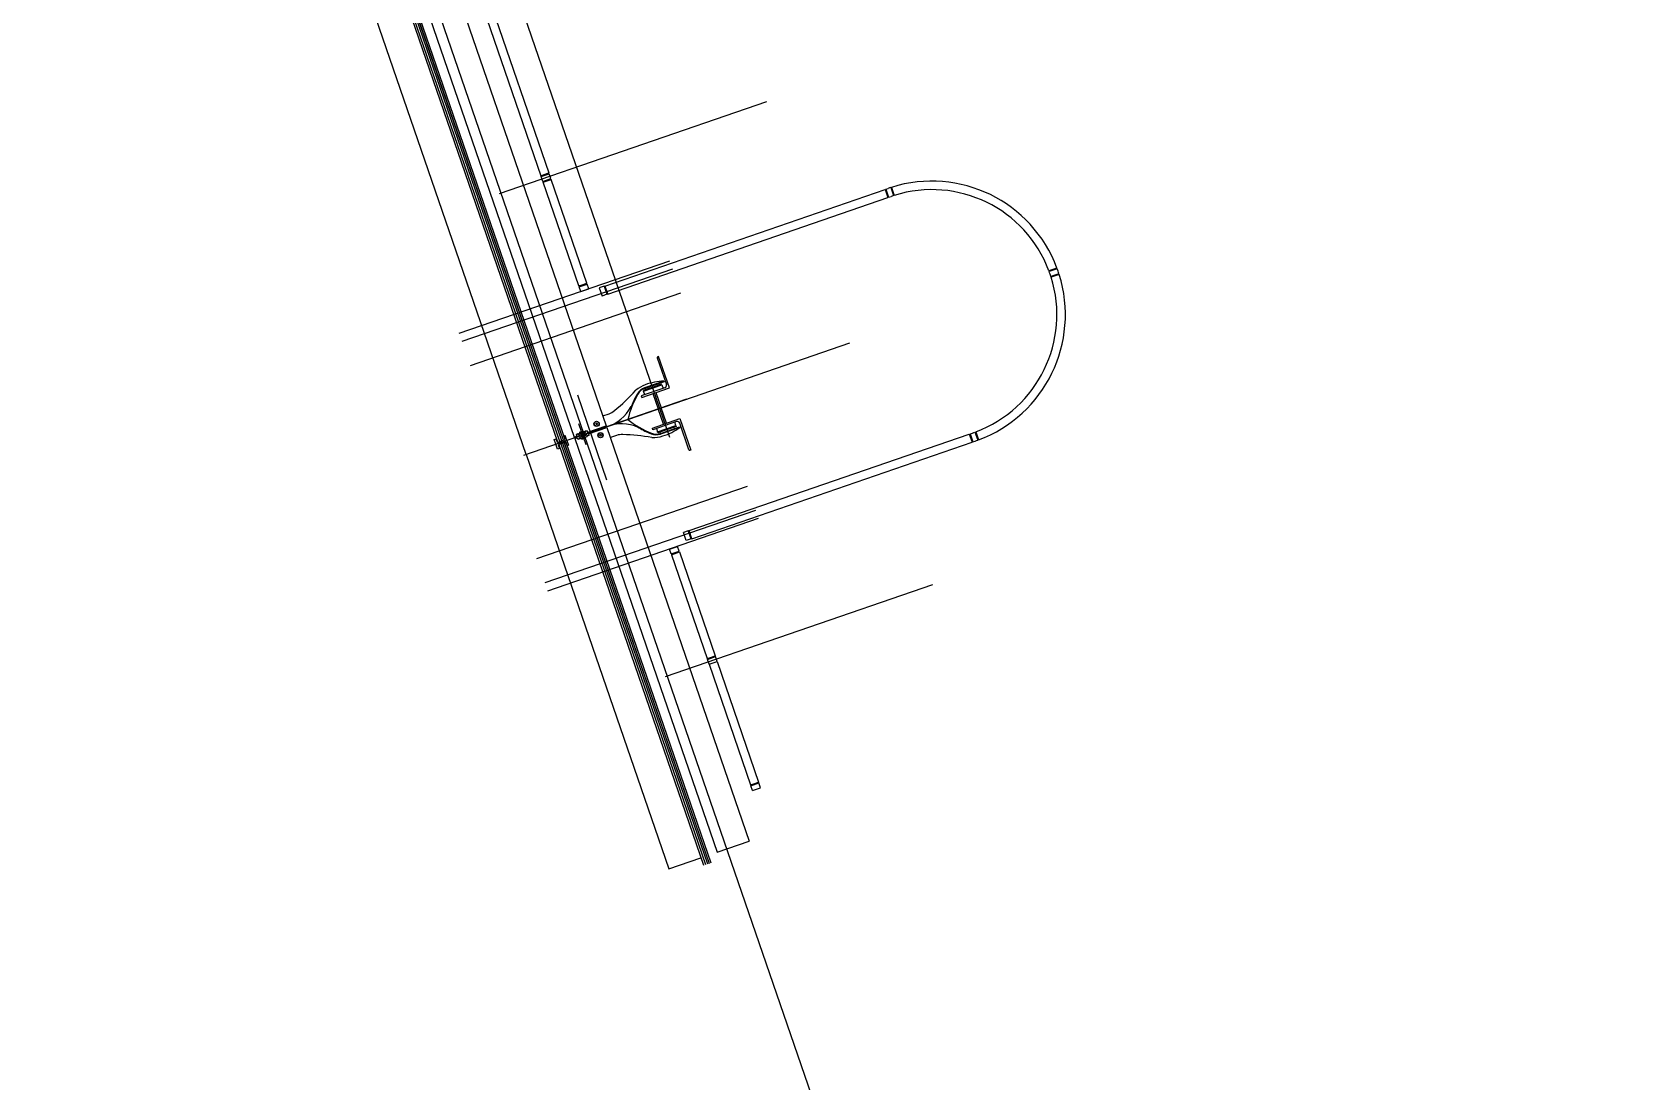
# Model space of a CAD drawing. Extents: x 809487 to 809680, y 818779 to 819225.
# Drawn here: x 809577.65 to 809587.04, y 818935.06 to 818941.22 of the extents above; entities that cross this region are included whole.
import ezdxf

# ---------------------------------------------------------------- set-up
doc = ezdxf.new("R2010")
doc.units = 0
for name, color, linetype in [('F-RC', 7, 'Continuous'), ('MAJ214__', 7, 'Continuous'), ('MAJ270__', 7, 'Continuous'), ('MAJ292__', 7, 'Continuous')]:
    doc.layers.add(name, color=color, linetype=linetype)

msp = doc.modelspace()

# ---------------------------------------------------------------- linework, layer by layer
at = {"layer": 'F-RC'}
for p, q in [((809580.1795, 818941.7218), (809580.6418, 818940.3791)), ((809580.2268, 818941.7381), (809580.6891, 818940.3954)), ((809580.6418, 818940.3791), (809580.6614, 818940.3859)), ((809580.6434, 818940.3744), (809580.6907, 818940.3907)), ((809580.6532, 818940.346), (809580.6434, 818940.3744)), ((809580.6453, 818940.3751), (809580.6437, 818940.3798)), ((809580.6532, 818940.346), (809580.7005, 818940.3623)), ((809580.6548, 818940.3413), (809580.7021, 818940.3576)), ((809580.6567, 818940.342), (809580.6551, 818940.3467)), ((809580.6614, 818940.3859), (809580.6891, 818940.3954)), ((809580.6888, 818940.39), (809580.6872, 818940.3948)), ((809580.7005, 818940.3623), (809580.6907, 818940.3907)), ((809580.7002, 818940.3569), (809580.6986, 818940.3617)), ((809580.9121, 818939.7477), (809580.7021, 818940.3576)), ((809580.8648, 818939.7315), (809580.6548, 818940.3413)), ((809581.0179, 818939.7313), (809582.6644, 818940.2982)), ((809582.6644, 818940.2982), (809582.6807, 818940.2509)), ((809582.665, 818940.2963), (809582.6698, 818940.298)), ((809582.6691, 818940.2999), (809582.6833, 818940.3047)), ((809582.6691, 818940.2999), (809582.6854, 818940.2526)), ((809582.68, 818940.2528), (809582.6847, 818940.2545)), ((809582.6854, 818940.2526), (809582.6996, 818940.2575)), ((809582.6975, 818940.3095), (809582.7138, 818940.2622)), ((809582.7023, 818940.311), (809582.7186, 818940.2637)), ((809581.0342, 818939.684), (809582.6807, 818940.2509)), ((809583.6743, 818939.8369), (809583.627, 818939.8206)), ((809583.6761, 818939.8322), (809583.6288, 818939.8159)), ((809583.6858, 818939.8038), (809583.6386, 818939.7876)), ((809583.6874, 818939.7991), (809583.6401, 818939.7828)), ((809580.8648, 818939.7315), (809580.8845, 818939.7382)), ((809580.8664, 818939.7267), (809580.9137, 818939.743)), ((809580.8762, 818939.6984), (809580.8664, 818939.7267)), ((809580.8683, 818939.7274), (809580.8667, 818939.7321)), ((809580.8762, 818939.6984), (809580.9235, 818939.7146)), ((809580.8845, 818939.7382), (809580.9121, 818939.7477)), ((809580.9118, 818939.7424), (809580.9102, 818939.7471)), ((809580.9235, 818939.7146), (809580.9137, 818939.743)), ((809581.0131, 818939.7297), (809580.9848, 818939.7199)), ((809580.9848, 818939.7199), (809581.0011, 818939.6726)), ((809581.0131, 818939.7297), (809581.0294, 818939.6824)), ((809581.0185, 818939.7294), (809581.0138, 818939.7278)), ((809581.0179, 818939.7313), (809581.0342, 818939.684)), ((809581.0294, 818939.6824), (809581.0011, 818939.6726)), ((809581.0335, 818939.6859), (809581.0288, 818939.6843)), ((809581.5127, 818938.2941), (809583.1592, 818938.861)), ((809583.1592, 818938.861), (809583.1755, 818938.8138)), ((809583.1599, 818938.8591), (809583.1646, 818938.8608)), ((809583.164, 818938.8627), (809583.1781, 818938.8675)), ((809583.164, 818938.8627), (809583.1802, 818938.8154)), ((809583.1923, 818938.8726), (809583.2086, 818938.8253)), ((809583.197, 818938.8743), (809583.2133, 818938.827)), ((809581.529, 818938.2468), (809583.1755, 818938.8138)), ((809583.1749, 818938.8156), (809583.1796, 818938.8173)), ((809583.1802, 818938.8154), (809583.1944, 818938.8203)), ((809581.508, 818938.2925), (809581.4796, 818938.2827)), ((809581.4959, 818938.2354), (809581.4796, 818938.2827)), ((809581.5243, 818938.2452), (809581.508, 818938.2925)), ((809581.5134, 818938.2922), (809581.5087, 818938.2906)), ((809581.529, 818938.2468), (809581.5127, 818938.2941)), ((809581.3971, 818938.1855), (809581.4444, 818938.2018)), ((809581.4069, 818938.1572), (809581.3971, 818938.1855)), ((809581.4542, 818938.1734), (809581.4444, 818938.2018)), ((809581.5243, 818938.2452), (809581.4959, 818938.2354)), ((809581.5284, 818938.2487), (809581.5236, 818938.2471)), ((809581.4069, 818938.1572), (809581.4542, 818938.1734)), ((809581.4085, 818938.1524), (809581.4558, 818938.1687)), ((809581.4085, 818938.1524), (809581.6185, 818937.5426)), ((809581.4104, 818938.1531), (809581.4088, 818938.1578)), ((809581.4539, 818938.1681), (809581.4523, 818938.1728)), ((809581.4558, 818938.1687), (809581.6658, 818937.5589)), ((809581.6185, 818937.5426), (809581.6381, 818937.5493)), ((809581.6201, 818937.5379), (809581.6674, 818937.5541)), ((809581.6299, 818937.5095), (809581.6201, 818937.5379)), ((809581.622, 818937.5385), (809581.6204, 818937.5432)), ((809581.6381, 818937.5493), (809581.6658, 818937.5589)), ((809581.6655, 818937.5535), (809581.6639, 818937.5582)), ((809581.6772, 818937.5258), (809581.6674, 818937.5541)), ((809581.6299, 818937.5095), (809581.6772, 818937.5258)), ((809581.6299, 818937.5095), (809581.8741, 818936.8004)), ((809581.6772, 818937.5258), (809581.9214, 818936.8166)), ((809581.8741, 818936.8004), (809581.8937, 818936.8071)), ((809581.8757, 818936.7956), (809581.923, 818936.8119)), ((809581.8855, 818936.7673), (809581.8757, 818936.7956)), ((809581.8776, 818936.7963), (809581.876, 818936.801)), ((809581.8855, 818936.7673), (809581.9328, 818936.7835)), ((809581.8937, 818936.8071), (809581.9214, 818936.8166)), ((809581.9211, 818936.8113), (809581.9195, 818936.816)), ((809581.9328, 818936.7835), (809581.923, 818936.8119))]:
    msp.add_line(p, q, dxfattribs=at)
for radius, start, end in [(0.785, 20.45992, 107.54008), (0.785, 107.90511, 109), (0.783, 107.53635, 107.90231), (0.735, 107.83062, 109), (0.737, 107.44497, 107.83379), (0.735, 20.55926, 107.44074), (0.735, 290.55926, 17.44074), (0.785, 290.45992, 17.54008), (0.735, 17.83062, 20.16938), (0.737, 20.16621, 20.55503), (0.737, 17.44497, 17.83379), (0.783, 20.09769, 20.46365), (0.785, 17.90511, 20.09489), (0.783, 17.53635, 17.90231), (0.735, 289, 290.16938), (0.737, 290.16621, 290.55503), (0.785, 289, 290.09489), (0.783, 290.09769, 290.46365)]:
    msp.add_arc((809582.9389, 818939.5625), radius, start, end, dxfattribs=at)
at = {"layer": 'MAJ214__'}
for p, q in [((809578.887, 818944.5078), (809580.8372, 818938.8441)), ((809580.7534, 818938.8179), (809579.7815, 818941.6403)), ((809580.7647, 818938.8218), (809579.7929, 818941.6442)), ((809580.7742, 818938.8251), (809579.8023, 818941.6474)), ((809580.7749, 818938.8253), (809579.8031, 818941.6477)), ((809581.254, 818939.1303), (809581.257, 818939.1219)), ((809581.2804, 818939.1849), (809581.3977, 818938.844)), ((809581.3373, 818939.1495), (809581.3344, 818939.158)), ((809581.2999, 818939.0989), (809581.3309, 818939.0088)), ((809581.3179, 818939.105), (809581.3489, 818939.015)), ((809581.3619, 818938.9188), (809581.3309, 818939.0088)), ((809581.3799, 818938.925), (809581.3489, 818939.015)), ((809580.8372, 818938.8441), (809580.8514, 818938.849)), ((809580.8585, 818938.8621), (809580.8481, 818938.8585)), ((809580.8585, 818938.8621), (809580.8481, 818938.8585)), ((809580.8481, 818938.8585), (809580.853, 818938.8443)), ((809580.8481, 818938.8585), (809580.8514, 818938.849)), ((809580.8588, 818938.8635), (809580.9028, 818938.8786)), ((809580.8588, 818938.8635), (809580.9028, 818938.8786)), ((809580.8602, 818938.856), (809580.8678, 818938.8586)), ((809580.8602, 818938.856), (809580.8678, 818938.8586)), ((809580.8986, 818938.8692), (809580.8678, 818938.8586)), ((809580.8986, 818938.8692), (809580.8678, 818938.8586)), ((809580.8904, 818938.8786), (809580.8686, 818938.8711)), ((809580.8904, 818938.8786), (809580.8686, 818938.8711)), ((809580.8693, 818938.8724), (809580.8686, 818938.8711)), ((809580.8693, 818938.8724), (809580.8686, 818938.8711)), ((809580.8686, 818938.8711), (809580.8696, 818938.8682)), ((809580.8686, 818938.8711), (809580.8696, 818938.8682)), ((809580.8693, 818938.8724), (809580.8891, 818938.8792)), ((809580.8693, 818938.8724), (809580.8891, 818938.8792)), ((809580.8694, 818938.8327), (809580.9134, 818938.8479)), ((809580.8914, 818938.8757), (809580.8696, 818938.8682)), ((809580.8914, 818938.8757), (809580.8696, 818938.8682)), ((809580.872, 818938.8691), (809580.8717, 818938.8684)), ((809580.872, 818938.8691), (809580.8717, 818938.8684)), ((809580.8718, 818938.868), (809580.8717, 818938.8684)), ((809580.8718, 818938.868), (809580.8717, 818938.8684)), ((809580.9043, 818938.8527), (809580.8735, 818938.8421)), ((809580.9026, 818938.8431), (809580.8808, 818938.8356)), ((809580.889, 818938.8749), (809580.8896, 818938.8746)), ((809580.889, 818938.8749), (809580.8896, 818938.8746)), ((809580.8891, 818938.8792), (809580.8904, 818938.8786)), ((809580.8891, 818938.8792), (809580.8904, 818938.8786)), ((809580.8898, 818938.8741), (809580.8896, 818938.8746)), ((809580.8898, 818938.8741), (809580.8896, 818938.8746)), ((809580.8904, 818938.8786), (809580.8914, 818938.8757)), ((809580.8904, 818938.8786), (809580.8914, 818938.8757)), ((809580.9063, 818938.8719), (809580.8987, 818938.8693)), ((809580.9063, 818938.8719), (809580.8987, 818938.8693)), ((809580.9002, 818938.8423), (809580.9005, 818938.8429)), ((809580.9004, 818938.8434), (809580.9005, 818938.8429)), ((809580.9036, 818938.8403), (809580.9026, 818938.8431)), ((809580.9143, 818938.8813), (809580.9039, 818938.8777)), ((809580.9143, 818938.8813), (809580.9039, 818938.8777)), ((809580.912, 818938.8553), (809580.9044, 818938.8527)), ((809580.9241, 818938.8529), (809580.9137, 818938.8493)), ((809580.9192, 818938.8671), (809580.9143, 818938.8813)), ((809580.9176, 818938.8718), (809580.9143, 818938.8813)), ((809580.9176, 818938.8718), (809581.0263, 818938.9092)), ((809580.9208, 818938.8623), (809581.0295, 818938.8998)), ((809580.9208, 818938.8623), (809580.9241, 818938.8529)), ((809581.3451, 818938.8658), (809581.3422, 818938.8742)), ((809581.4226, 818938.9019), (809581.4255, 818938.8935)), ((809580.758, 818938.8036), (809581.6092, 818936.3318)), ((809580.7694, 818938.8076), (809581.6205, 818936.3357)), ((809580.7788, 818938.8108), (809581.63, 818936.3389)), ((809580.7795, 818938.8111), (809581.6307, 818936.3392)), ((809580.8404, 818938.8347), (809580.8547, 818938.8396)), ((809580.8404, 818938.8347), (809581.6771, 818936.4049)), ((809580.8579, 818938.8301), (809580.8547, 818938.8396)), ((809580.8683, 818938.8337), (809580.8579, 818938.8301)), ((809580.8659, 818938.8395), (809580.8735, 818938.8421)), ((809580.8818, 818938.8328), (809580.8808, 818938.8356)), ((809580.9036, 818938.8403), (809580.8818, 818938.8328)), ((809580.8831, 818938.8322), (809580.8818, 818938.8328)), ((809580.8824, 818938.8372), (809580.8826, 818938.8367)), ((809580.8832, 818938.8364), (809580.8826, 818938.8367)), ((809580.8831, 818938.8322), (809580.903, 818938.839)), ((809580.903, 818938.839), (809580.9036, 818938.8403))]:
    msp.add_line(p, q, dxfattribs=at)
for points in [[(809581.2319, 818939.086), (809581.2352, 818939.0765), (809581.3969, 818939.1322), (809581.3334, 818939.3167), (809581.3287, 818939.3151)], [(809581.3256, 818939.3087), (809581.3793, 818939.1526)], [(809581.37, 818939.1336), (809581.2319, 818939.086)], [(809581.2518, 818939.0928), (809581.2448, 818939.113), (809581.3526, 818939.1501), (809581.3596, 818939.13)], [(809581.3642, 818939.1727), (809581.2514, 818939.1338)], [(809581.3004, 818938.8871), (809581.2971, 818938.8965), (809581.4589, 818938.9522), (809581.5224, 818938.7677), (809581.5177, 818938.7661)], [(809581.4385, 818938.9346), (809581.3004, 818938.8871)], [(809581.3203, 818938.8939), (809581.3272, 818938.8738), (809581.435, 818938.9109), (809581.4281, 818938.931)], [(809581.458, 818938.9002), (809581.3452, 818938.8614)], [(809581.5113, 818938.7692), (809581.4576, 818938.9253)]]:
    msp.add_lwpolyline(points, dxfattribs=at)
for points in [[(809581.3526, 818939.1501), (809581.3512, 818939.1543), (809581.2434, 818939.1172), (809581.2448, 818939.113)], [(809581.435, 818938.9109), (809581.4364, 818938.9067), (809581.3286, 818938.8696), (809581.3272, 818938.8738)]]:
    msp.add_lwpolyline(points, close=True, dxfattribs=at)
for centre, radius in [((809580.9692, 818938.9213), 0.0155), ((809580.9692, 818938.9213), 0.0135), ((809580.9692, 818938.9213), 0.0042), ((809580.992, 818938.8551), 0.0155), ((809580.992, 818938.8551), 0.0135), ((809580.992, 818938.8551), 0.0042)]:
    msp.add_circle(centre, radius, dxfattribs=at)
for centre, radius, start, end in [((809581.3303, 818939.3104), 0.005, 109, 199), ((809581.2771, 818939.0589), 0.0792, 109, 149.96236), ((809581.3651, 818939.1477), 0.015, 289, 19), ((809581.6994, 818938.8148), 0.567, 149.96236, 158.10407), ((809580.9655, 818939.1266), 0.2307, 285.67731, 333.23123), ((809581.1548, 818939.0337), 0.02, 326.67541, 338.10407), ((809580.8861, 818938.8557), 0.0095, 145.18264, 199.00008), ((809580.8861, 818938.8557), 0.0095, 145.18264, 199.00008), ((809580.8861, 818938.8557), 0.0095, 198.99991, 252.81736), ((809580.8861, 818938.8557), 0.006, 18.99986, 199.00013), ((809580.8861, 818938.8557), 0.006, 18.99986, 199.00013), ((809580.8861, 818938.8557), 0.006, 198.99986, 19.00013), ((809580.8861, 818938.8557), 0.0109, 101.1265, 116.87349), ((809580.8861, 818938.8557), 0.0109, 101.1265, 116.87349), ((809580.8861, 818938.8557), 0.0109, 281.1265, 296.87349), ((809580.8861, 818938.8557), 0.0095, 18.99991, 71.30512), ((809580.8861, 818938.8557), 0.0095, 18.99991, 71.30512), ((809580.8861, 818938.8557), 0.0095, 326.69488, 19.00008), ((809581.1155, 818938.6911), 0.2307, 64.76877, 112.32268), ((809581.2074, 818938.8808), 0.02, 59.89592, 71.32459), ((809581.5018, 818939.3887), 0.567, 239.89592, 248.03764), ((809581.3194, 818938.9363), 0.0792, 248.03764, 289), ((809581.4434, 818938.9204), 0.015, 19, 109), ((809581.5161, 818938.7708), 0.005, 199, 289)]:
    msp.add_arc(centre, radius, start, end, dxfattribs=at)
for points, degree in [([(809580.8588, 818938.8635), (809580.8588, 818938.8635), (809580.8588, 818938.8634), (809580.8587, 818938.8634), (809580.8587, 818938.8634), (809580.8587, 818938.8633), (809580.8586, 818938.8632), (809580.8586, 818938.8632), (809580.8586, 818938.8631), (809580.8586, 818938.8631), (809580.8586, 818938.863), (809580.8586, 818938.863), (809580.8586, 818938.8629), (809580.8585, 818938.8628), (809580.8585, 818938.8628), (809580.8585, 818938.8627)], 3), ([(809580.8588, 818938.8635), (809580.8588, 818938.8635), (809580.8588, 818938.8634), (809580.8587, 818938.8634), (809580.8587, 818938.8634), (809580.8587, 818938.8633), (809580.8586, 818938.8632), (809580.8586, 818938.8632), (809580.8586, 818938.8632), (809580.8586, 818938.8631), (809580.8586, 818938.8631), (809580.8586, 818938.863), (809580.8586, 818938.8629), (809580.8585, 818938.8628), (809580.8585, 818938.8628), (809580.8585, 818938.8627)], 3), ([(809580.8585, 818938.8627), (809580.8585, 818938.8621), (809580.8586, 818938.8615), (809580.8586, 818938.8603), (809580.8587, 818938.8598), (809580.8589, 818938.8587), (809580.859, 818938.8581), (809580.8592, 818938.8572), (809580.8593, 818938.8569), (809580.8594, 818938.8566)], 3), ([(809580.8585, 818938.8627), (809580.8585, 818938.8621), (809580.8586, 818938.8615), (809580.8586, 818938.8603), (809580.8587, 818938.8598), (809580.8589, 818938.8587), (809580.859, 818938.8581), (809580.8592, 818938.8572), (809580.8593, 818938.8569), (809580.8594, 818938.8566)], 3), ([(809580.8594, 818938.8564), (809580.8594, 818938.8564), (809580.8594, 818938.8564), (809580.8594, 818938.8565), (809580.8594, 818938.8565), (809580.8594, 818938.8565), (809580.8594, 818938.8566), (809580.8594, 818938.8566)], 3), ([(809580.8594, 818938.8564), (809580.8594, 818938.8564), (809580.8594, 818938.8564), (809580.8594, 818938.8565), (809580.8594, 818938.8565), (809580.8594, 818938.8565), (809580.8594, 818938.8566), (809580.8594, 818938.8566)], 3), ([(809580.8594, 818938.8564), (809580.8594, 818938.8564), (809580.8595, 818938.8563), (809580.8595, 818938.8562), (809580.8596, 818938.8562), (809580.8597, 818938.8561), (809580.8597, 818938.856), (809580.8599, 818938.856), (809580.8599, 818938.856), (809580.8601, 818938.856), (809580.8601, 818938.856), (809580.8602, 818938.856), (809580.8602, 818938.856), (809580.8602, 818938.856)], 3), ([(809580.8594, 818938.8564), (809580.8594, 818938.8564), (809580.8595, 818938.8563), (809580.8595, 818938.8562), (809580.8596, 818938.8562), (809580.8597, 818938.8561), (809580.8597, 818938.856), (809580.8599, 818938.856), (809580.8599, 818938.856), (809580.8601, 818938.856), (809580.8601, 818938.856), (809580.8602, 818938.856), (809580.8602, 818938.856), (809580.8602, 818938.856)], 3), ([(809580.8697, 818938.85), (809580.8693, 818938.851), (809580.869, 818938.8521), (809580.8686, 818938.8542), (809580.8684, 818938.8553), (809580.8682, 818938.8567), (809580.8681, 818938.8573), (809580.868, 818938.858), (809580.8679, 818938.8583), (809580.8678, 818938.8585), (809580.8678, 818938.8586), (809580.8678, 818938.8586)], 3), ([(809580.8697, 818938.85), (809580.8693, 818938.851), (809580.869, 818938.8521), (809580.8686, 818938.8542), (809580.8684, 818938.8553), (809580.8682, 818938.8567), (809580.8681, 818938.8573), (809580.868, 818938.858), (809580.8679, 818938.8583), (809580.8678, 818938.8585), (809580.8678, 818938.8586), (809580.8678, 818938.8586)], 3), ([(809580.8697, 818938.85), (809580.87, 818938.849), (809580.8704, 818938.848), (809580.8714, 818938.846), (809580.8719, 818938.8451), (809580.8726, 818938.8438), (809580.8729, 818938.8433), (809580.8733, 818938.8427), (809580.8734, 818938.8425), (809580.8735, 818938.8422), (809580.8735, 818938.8421), (809580.8735, 818938.8421)], 3), ([(809580.8782, 818938.8609), (809580.8783, 818938.8611), (809580.8784, 818938.8612), (809580.8786, 818938.8616), (809580.8787, 818938.8618), (809580.8789, 818938.862), (809580.8789, 818938.8621), (809580.879, 818938.8622), (809580.879, 818938.8622), (809580.879, 818938.8622)], 3), ([(809580.8782, 818938.8609), (809580.8783, 818938.8611), (809580.8784, 818938.8612), (809580.8786, 818938.8616), (809580.8787, 818938.8618), (809580.8789, 818938.862), (809580.8789, 818938.8621), (809580.879, 818938.8622), (809580.879, 818938.8622), (809580.879, 818938.8622)], 3), ([(809580.879, 818938.8622), (809580.88, 818938.8637), (809580.8812, 818938.8654)], 2), ([(809580.879, 818938.8622), (809580.88, 818938.8637), (809580.8812, 818938.8654)], 2), ([(809580.8831, 818938.8467), (809580.8833, 818938.8466), (809580.8835, 818938.8465), (809580.8839, 818938.8464), (809580.8841, 818938.8463), (809580.8843, 818938.8463), (809580.8844, 818938.8462), (809580.8845, 818938.8462), (809580.8845, 818938.8462), (809580.8845, 818938.8462)], 3), ([(809580.884, 818938.8664), (809580.886, 818938.8658), (809580.8877, 818938.8652)], 2), ([(809580.884, 818938.8664), (809580.886, 818938.8658), (809580.8877, 818938.8652)], 2), ([(809580.8845, 818938.8462), (809580.8863, 818938.8456), (809580.8882, 818938.8449)], 2), ([(809580.8877, 818938.8652), (809580.8877, 818938.8652), (809580.8877, 818938.8652), (809580.8878, 818938.8651), (809580.8879, 818938.8651), (809580.8882, 818938.865), (809580.8884, 818938.8649), (809580.8888, 818938.8648), (809580.889, 818938.8647), (809580.8892, 818938.8647)], 3), ([(809580.8877, 818938.8652), (809580.8877, 818938.8652), (809580.8877, 818938.8652), (809580.8878, 818938.8651), (809580.8879, 818938.8651), (809580.8882, 818938.865), (809580.8884, 818938.865), (809580.8888, 818938.8648), (809580.889, 818938.8647), (809580.8892, 818938.8647)], 3), ([(809580.8911, 818938.8459), (809580.8922, 818938.8476), (809580.8932, 818938.8492)], 2), ([(809580.8932, 818938.8492), (809580.8932, 818938.8492), (809580.8932, 818938.8492), (809580.8933, 818938.8493), (809580.8933, 818938.8494), (809580.8935, 818938.8496), (809580.8936, 818938.8498), (809580.8938, 818938.8501), (809580.8939, 818938.8503), (809580.894, 818938.8505)], 3), ([(809580.8987, 818938.8693), (809580.8987, 818938.8693), (809580.8986, 818938.8692), (809580.8986, 818938.8692)], 2), ([(809580.8987, 818938.8693), (809580.8987, 818938.8693), (809580.8986, 818938.8692), (809580.8986, 818938.8692)], 2), ([(809580.8987, 818938.8693), (809580.8987, 818938.8693), (809580.8987, 818938.8692), (809580.8988, 818938.8691), (809580.8989, 818938.8689), (809580.8991, 818938.8684), (809580.8993, 818938.868), (809580.8999, 818938.8669), (809580.9004, 818938.866), (809580.9015, 818938.864), (809580.902, 818938.8629), (809580.9025, 818938.8616), (809580.9025, 818938.8615), (809580.9025, 818938.8613)], 3), ([(809580.8987, 818938.8693), (809580.8987, 818938.8693), (809580.8987, 818938.8692), (809580.8988, 818938.8691), (809580.8989, 818938.8689), (809580.8991, 818938.8684), (809580.8993, 818938.868), (809580.8999, 818938.8669), (809580.9004, 818938.866), (809580.9015, 818938.864), (809580.902, 818938.8629), (809580.9025, 818938.8616), (809580.9025, 818938.8615), (809580.9025, 818938.8613)], 3), ([(809580.9044, 818938.8527), (809580.9044, 818938.8527), (809580.9044, 818938.8528), (809580.9043, 818938.8529), (809580.9043, 818938.8531), (809580.9042, 818938.8537), (809580.9041, 818938.8541), (809580.9039, 818938.8553), (809580.9038, 818938.8563), (809580.9033, 818938.8586), (809580.903, 818938.8598), (809580.9026, 818938.8611), (809580.9026, 818938.8612), (809580.9025, 818938.8613)], 3), ([(809580.9035, 818938.8782), (809580.9034, 818938.8783), (809580.9034, 818938.8783), (809580.9033, 818938.8784), (809580.9033, 818938.8784), (809580.9032, 818938.8785), (809580.9032, 818938.8785), (809580.9032, 818938.8785), (809580.9031, 818938.8785), (809580.9031, 818938.8786), (809580.903, 818938.8786), (809580.903, 818938.8786), (809580.9029, 818938.8786), (809580.9029, 818938.8786), (809580.9028, 818938.8786), (809580.9028, 818938.8786)], 3), ([(809580.9035, 818938.8782), (809580.9034, 818938.8783), (809580.9034, 818938.8783), (809580.9033, 818938.8784), (809580.9033, 818938.8784), (809580.9032, 818938.8785), (809580.9032, 818938.8785), (809580.9032, 818938.8785), (809580.9031, 818938.8785), (809580.9031, 818938.8786), (809580.903, 818938.8786), (809580.903, 818938.8786), (809580.9029, 818938.8786), (809580.9029, 818938.8786), (809580.9028, 818938.8786), (809580.9028, 818938.8786)], 3), ([(809580.9066, 818938.8729), (809580.9065, 818938.8732), (809580.9064, 818938.8735), (809580.906, 818938.8743), (809580.9057, 818938.8748), (809580.9052, 818938.8758), (809580.9049, 818938.8763), (809580.9042, 818938.8772), (809580.9039, 818938.8777), (809580.9035, 818938.8782)], 3), ([(809580.9066, 818938.8729), (809580.9065, 818938.8732), (809580.9064, 818938.8735), (809580.906, 818938.8743), (809580.9057, 818938.8748), (809580.9052, 818938.8758), (809580.9049, 818938.8763), (809580.9042, 818938.8772), (809580.9039, 818938.8777), (809580.9035, 818938.8782)], 3), ([(809580.9044, 818938.8527), (809580.9044, 818938.8527), (809580.9043, 818938.8527), (809580.9043, 818938.8527)], 2), ([(809580.9063, 818938.8719), (809580.9063, 818938.8719), (809580.9063, 818938.8719), (809580.9064, 818938.8719), (809580.9064, 818938.8719), (809580.9065, 818938.872), (809580.9065, 818938.872), (809580.9066, 818938.8721), (809580.9066, 818938.8721), (809580.9067, 818938.8723), (809580.9067, 818938.8723), (809580.9067, 818938.8725), (809580.9067, 818938.8726), (809580.9067, 818938.8727)], 3), ([(809580.9063, 818938.8719), (809580.9063, 818938.8719), (809580.9063, 818938.8719), (809580.9064, 818938.8719), (809580.9064, 818938.8719), (809580.9065, 818938.872), (809580.9065, 818938.872), (809580.9066, 818938.8721), (809580.9066, 818938.8721), (809580.9067, 818938.8723), (809580.9067, 818938.8724), (809580.9067, 818938.8725), (809580.9067, 818938.8726), (809580.9067, 818938.8727)], 3), ([(809580.9066, 818938.8729), (809580.9066, 818938.8728), (809580.9066, 818938.8728), (809580.9067, 818938.8727), (809580.9067, 818938.8727), (809580.9067, 818938.8727), (809580.9067, 818938.8727), (809580.9067, 818938.8727)], 3), ([(809580.9066, 818938.8729), (809580.9066, 818938.8728), (809580.9066, 818938.8728), (809580.9067, 818938.8727), (809580.9067, 818938.8727), (809580.9067, 818938.8727), (809580.9067, 818938.8727), (809580.9067, 818938.8727)], 3), ([(809580.912, 818938.8553), (809580.912, 818938.8553), (809580.912, 818938.8553), (809580.9121, 818938.8554), (809580.9121, 818938.8554), (809580.9122, 818938.8554), (809580.9122, 818938.8554), (809580.9123, 818938.8554), (809580.9124, 818938.8554), (809580.9126, 818938.8553), (809580.9126, 818938.8552), (809580.9127, 818938.8551), (809580.9128, 818938.855), (809580.9128, 818938.855)], 3), ([(809580.9128, 818938.8548), (809580.9128, 818938.8548), (809580.9128, 818938.8548), (809580.9128, 818938.8549), (809580.9128, 818938.8549), (809580.9128, 818938.8549), (809580.9128, 818938.855), (809580.9128, 818938.855)], 3), ([(809580.9128, 818938.8548), (809580.9129, 818938.8545), (809580.913, 818938.8541), (809580.9132, 818938.8532), (809580.9133, 818938.8527), (809580.9135, 818938.8516), (809580.9136, 818938.851), (809580.9137, 818938.8498), (809580.9137, 818938.8492), (809580.9137, 818938.8486)], 3), ([(809580.9137, 818938.8486), (809580.9137, 818938.8486), (809580.9137, 818938.8485), (809580.9137, 818938.8484), (809580.9136, 818938.8484), (809580.9136, 818938.8483), (809580.9136, 818938.8482), (809580.9136, 818938.8482), (809580.9136, 818938.8481), (809580.9136, 818938.8481), (809580.9136, 818938.8481), (809580.9135, 818938.848), (809580.9135, 818938.848), (809580.9134, 818938.8479), (809580.9134, 818938.8479), (809580.9134, 818938.8479)], 3), ([(809580.8655, 818938.8387), (809580.8655, 818938.8387), (809580.8655, 818938.8388), (809580.8655, 818938.8389), (809580.8655, 818938.8389), (809580.8655, 818938.8391), (809580.8656, 818938.8392), (809580.8656, 818938.8393), (809580.8657, 818938.8393), (809580.8658, 818938.8394), (809580.8658, 818938.8394), (809580.8659, 818938.8395), (809580.8659, 818938.8395), (809580.8659, 818938.8395)], 3), ([(809580.8655, 818938.8387), (809580.8655, 818938.8387), (809580.8655, 818938.8387), (809580.8655, 818938.8386), (809580.8656, 818938.8386), (809580.8656, 818938.8386), (809580.8656, 818938.8385), (809580.8656, 818938.8385)], 3), ([(809580.8687, 818938.8331), (809580.8684, 818938.8336), (809580.868, 818938.8341), (809580.8673, 818938.8351), (809580.867, 818938.8356), (809580.8665, 818938.8366), (809580.8662, 818938.8371), (809580.8659, 818938.8379), (809580.8657, 818938.8382), (809580.8656, 818938.8385)], 3), ([(809580.8694, 818938.8327), (809580.8694, 818938.8327), (809580.8693, 818938.8327), (809580.8693, 818938.8327), (809580.8692, 818938.8328), (809580.8691, 818938.8328), (809580.8691, 818938.8328), (809580.8691, 818938.8328), (809580.869, 818938.8329), (809580.869, 818938.8329), (809580.8689, 818938.8329), (809580.8689, 818938.833), (809580.8689, 818938.833), (809580.8688, 818938.8331), (809580.8688, 818938.8331), (809580.8687, 818938.8331)], 3)]:
    msp.add_open_spline(points, degree=degree, dxfattribs=at)
at = {"layer": 'MAJ270__'}
for p, q in [((809578.2447, 818946.5574), (809587.042, 818921.0081)), ((809581.3399, 818939.0119), (809579.3865, 818944.685)), ((809580.3978, 818940.274), (809581.9686, 818940.8148)), ((809581.398, 818939.878), (809580.1605, 818939.4519)), ((809581.4143, 818939.8308), (809580.1768, 818939.4047)), ((809581.4631, 818939.6889), (809580.2256, 818939.2628)), ((809580.8861, 818938.8557), (809582.4569, 818939.3966)), ((809581.4969, 818939.066), (809580.5387, 818938.7361)), ((809581.0302, 818938.5906), (809580.8586, 818939.0892)), ((809580.8625, 818938.9243), (809580.9053, 818938.8001)), ((809580.7418, 818938.8139), (809580.7467, 818938.7997)), ((809580.7467, 818938.7997), (809580.7418, 818938.8139)), ((809581.8538, 818938.5543), (809580.6163, 818938.1282)), ((809581.9026, 818938.4125), (809580.6651, 818937.9864)), ((809581.9189, 818938.3652), (809580.6814, 818937.9391)), ((809581.3745, 818937.4374), (809582.9453, 818937.9783))]:
    msp.add_line(p, q, dxfattribs=at)
msp.add_circle((809580.7442, 818938.8068), 0.003, dxfattribs=at)
msp.add_circle((809580.7442, 818938.8068), 0.003, dxfattribs=at)
at = {"layer": 'MAJ292__'}
for p, q in [((809580.5551, 818938.7417), (809577.6511, 818947.1757)), ((809579.0761, 818944.5729), (809581.0263, 818938.9092)), ((809580.7418, 818938.8139), (809579.77, 818941.6363)), ((809580.7843, 818938.8286), (809579.8125, 818941.6509)), ((809580.777, 818938.8498), (809580.7843, 818938.8524)), ((809580.7843, 818938.8286), (809580.777, 818938.8498)), ((809580.7941, 818938.824), (809580.7843, 818938.8524)), ((809581.0295, 818938.8998), (809581.8662, 818936.47)), ((809580.7188, 818938.8298), (809580.7311, 818938.834)), ((809580.7286, 818938.8014), (809580.7188, 818938.8298)), ((809580.7286, 818938.8014), (809580.7941, 818938.824)), ((809580.7286, 818938.8014), (809580.7941, 818938.824)), ((809580.7384, 818938.8128), (809580.7311, 818938.834)), ((809580.7385, 818938.8128), (809580.7843, 818938.8286)), ((809580.7467, 818938.7997), (809581.5978, 818936.3279)), ((809580.7892, 818938.8144), (809581.6404, 818936.3425)), ((809580.5551, 818938.7417), (809581.3934, 818936.3072)), ((809581.6771, 818936.4049), (809581.8662, 818936.47)), ((809581.3934, 818936.3072), (809581.5825, 818936.3723))]:
    msp.add_line(p, q, dxfattribs=at)
for points in [[(809581.3642, 818939.1727), (809581.3655, 818939.1687), (809581.2527, 818939.1299)], [(809581.0059, 818938.9683), (809581.0427, 818938.981)], [(809581.0867, 818938.8534), (809581.0499, 818938.8407)], [(809581.3438, 818938.8653), (809581.4566, 818938.9042), (809581.458, 818938.9002)], [(809580.7507, 818938.7773), (809580.7384, 818938.7731), (809580.7286, 818938.8014)], [(809580.7941, 818938.824), (809580.8039, 818938.7956), (809580.7965, 818938.7931), (809580.7892, 818938.8144), (809580.7433, 818938.7986), (809580.7507, 818938.7773)]]:
    msp.add_lwpolyline(points, dxfattribs=at)
for centre, radius, start, end in [((809581.3121, 818938.9882), 0.1724, 109.2751, 130.39607), ((809581.2771, 818939.0589), 0.075, 109, 149.96236), ((809581.3752, 818938.8336), 0.3393, 91.86071, 110.70605), ((809580.2117, 818940.0245), 1.3402, 310.07845, 317.42579), ((809581.6994, 818938.8148), 0.5628, 149.96236, 166.36786), ((809581.2134, 818939.1043), 0.02, 130.39607, 137.42579), ((809581.0102, 818939.0756), 0.1, 289, 310.07845), ((809581.5018, 818939.3887), 0.5628, 231.63214, 248.03764), ((809581.1193, 818938.7588), 0.1, 87.92155, 109), ((809581.0743, 818937.5194), 1.3402, 80.57421, 87.92155), ((809581.3194, 818938.9363), 0.075, 248.03764, 289), ((809581.3034, 818939.0135), 0.1724, 267.60393, 288.72489), ((809581.2579, 818939.1742), 0.3393, 287.29394, 306.13928), ((809581.297, 818938.8613), 0.02, 260.57421, 267.60393)]:
    msp.add_arc(centre, radius, start, end, dxfattribs=at)

doc.saveas('drawing.dxf')
